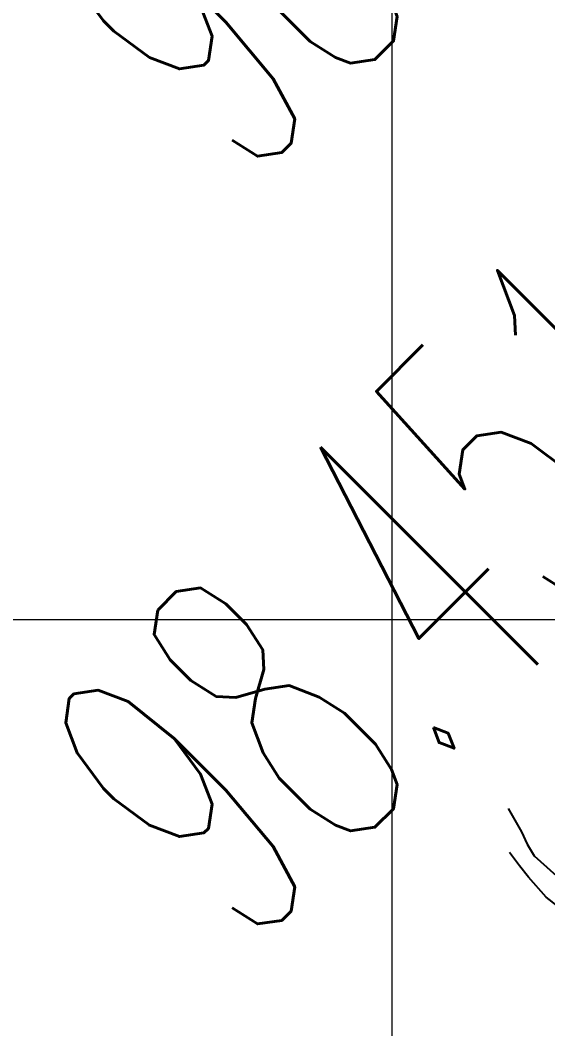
# Model space of a CAD drawing. Header units: millimetres. Extents: x 684983 to 685377, y 990360 to 990509.
# Drawn here: x 685045.045 to 685046.42, y 990428.972 to 990431.6 of the extents above; entities that cross this region are included whole.
import ezdxf

# ---------------------------------------------------------------- set-up
doc = ezdxf.new("R2010")
doc.units = ezdxf.units.MM
doc.layers.add('ANJILI', color=7, linetype='Continuous')
doc.layers.add('grid', color=8, linetype='Continuous', lineweight=9)
doc.layers.add('GRID LEVELS', color=7, linetype='Continuous', lineweight=13)
doc.styles.get("Standard").update_dxf_attribs({"font": 'RomanS'})

# ---------------------------------------------------------------- blocks, each defined once
blk = doc.blocks.new('seee')
at = {"color": 84}
for p, q in [((11566.92, -2995.64, 6505.24), (11569.47, -3000.08, 6505.24)), ((11569.47, -3000.08, 6505.24), (11570.53, -3002.35, 6505.24)), ((11570.53, -3002.35, 6505.24), (11571.8, -3004.57, 6505.24)), ((11569.05, -3006.45, 6505.24), (11567.22, -3003.91, 6505.24)), ((11571.8, -3004.57, 6505.24), (11577.24, -3009.41, 6505.24)), ((11570.76, -3008.55, 6505.24), (11569.05, -3006.45, 6505.24)), ((11574.06, -3012.32, 6505.24), (11570.76, -3008.55, 6505.24)), ((11576.09, -3013.88, 6505.24), (11574.06, -3012.32, 6505.24))]:
    blk.add_line(p, q, dxfattribs=at)

msp = doc.modelspace()

# ---------------------------------------------------------------- linework, layer by layer
at = {"layer": 'grid'}
for p, q in [((685046.0136, 990509.1548), (685046.0136, 990370.8996)), ((685085.1957, 990430.0381), (684982.7636, 990430.0381))]:
    msp.add_line(p, q, dxfattribs=at)

# ---------------------------------------------------------------- block references
at = {"layer": 'ANJILI', "xscale": 0.01386104931414437, "yscale": 0.01386104931414437, "zscale": 0.01386104931414437}
msp.add_blockref('seee', (684885.9866, 990471.0693, 98.419), dxfattribs=at)

# ---------------------------------------------------------------- texts
at = {"layer": 'GRID LEVELS', "width": 0.5}
for s, p in [('98.572', (685045.63, 990431.1578, 98.5724)), ('98.451', (685045.63, 990429.1578, 98.451))]:
    msp.add_text(s, height=0.8, rotation=45, dxfattribs=at).set_placement(p)

doc.saveas('drawing.dxf')
